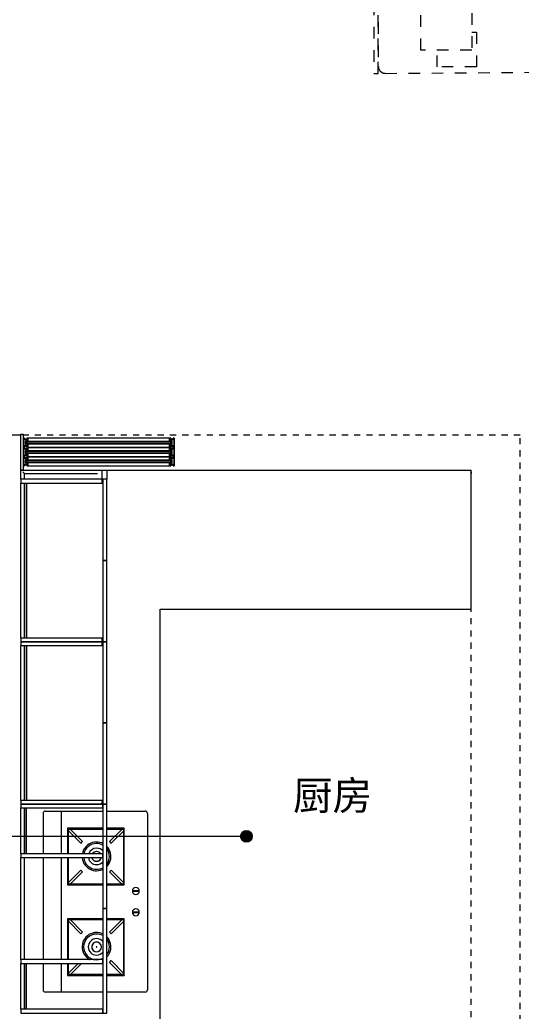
# Model space of a CAD drawing. Header units: millimetres. Extents: x 2160 to 29548, y 1196 to 18324.
# Drawn here: x 13959 to 16119, y 4938 to 9210 of the extents above; entities that cross this region are included whole.
import ezdxf

# ---------------------------------------------------------------- set-up
doc = ezdxf.new("R2010")
doc.units = ezdxf.units.MM
doc.linetypes.add('JZ-I-活动家具', pattern=[100, 50, -50])
doc.linetypes.add('JZ-I-虚线', pattern=[52.92, 26.46, -26.46])
for name, color, linetype, lineweight, true_color in [('A-DETL-2', 250, 'JZ-I-虚线', 5, 0x333333), ('A-DETL-5', 4, 'Continuous', 5, 0x00ffff), ('A-DETL-GENF-3', 7, 'Continuous', 5, 0x7f5f3f), ('A-DETL-GENF-5', 9, 'Continuous', 5, 0x808080), ('A-DETL-GENF-6', 9, 'JZ-I-活动家具', 5, 0x808080), ('A-DETL-GENF-7', 7, 'Continuous', 5, 0xff8000), ('A-DETL-GENF-8', 7, 'Continuous', 5, 0x656565), ('A-新建墙体-3', 7, 'Continuous', 9, 0xff8080), ('E-ELEC-EQPM-1', 7, 'Continuous', 9, 0x7f5f3f), ('G-ANNO-TEXT-1', 7, 'Continuous', 5, 0x008000), ('Q-CASE-1', 7, 'Continuous', 5, 0x7f603f), ('Q-CASE-2', 7, 'Continuous', 9, 0x7f603f)]:
    doc.layers.add(name, color=color, linetype=linetype, lineweight=lineweight, true_color=true_color)
doc.styles.add('宋体_1', font='', dxfattribs={"height": 125})
doc.styles.get('宋体_1').set_extended_font_data('SimSun')
pattern_1 = [(45.546, (-1808082.486, 492979.156), (529.996800693349, 540.002740038247), [7.071, -1477.92]), (315, (-1808082.486, 492989.156), (9.9999041, -19.9998082), [7.004, -21.281]), (45.546, (-1808082.486, 492989.156), (529.996800693349, 540.002740038247), [7.071, -1477.92]), (315, (-1808082.486, 492999.156), (9.9999041, -19.9998082), [7.004, -21.281])]

# ---------------------------------------------------------------- blocks, each defined once
blk = doc.blocks.new('LH-I-U型台面_薄台面 - 标准-14521878-02平面布置及立面索引')
at = {"layer": 'Q-CASE-1'}
for p, q in [((644.7, -600), (2984.7, -600)), ((644.7, -600), (644.7, -1940)), ((2984.7, -600), (2984.7, -1940)), ((44.7, -1940), (644.7, -1940)), ((2984.7, -1940), (3584.7, -1940))]:
    blk.add_line(p, q, dxfattribs=at)
blk = doc.blocks.new('LH-I-燃气灶 - 标准-13215992-02平面布置及立面索引')
at = {"layer": 'A-DETL-GENF-3'}
for p, q in [((-390, -32), (-390, 215)), ((-266, 225), (-380, 225)), ((190, 225), (-250, 225)), ((380, 225), (206, 225)), ((390, 215), (390, -32)), ((-390, 145), (-266, 145)), ((-250, 145), (190, 145)), ((206, 145), (390, 145)), ((-266, 119.6), (-318.1, 119.6)), ((-318.1, 119.6), (-318.1, -32)), ((-317.3, 118.9), (-318.1, 119.6)), ((-316.3, 109.7), (-309, 117)), ((-266, 59.4), (-316.3, 109.7)), ((-315.2, 116.7), (-314.4, 115.9)), ((-314.4, 115.9), (-266, 115.9)), ((-314.4, -32), (-314.4, 115.9)), ((-309, 117), (-266, 74.1)), ((-73.4, 119.6), (-250, 119.6)), ((-250, 115.9), (-77.1, 115.9)), ((-138.4, 62.4), (-83.4, 117.4)), ((-76, 110.1), (-131, 55)), ((-83.4, 117.4), (-76, 110.1)), ((-77.1, 115.9), (-76.3, 116.7)), ((-77.1, 115.9), (-77.1, -32)), ((-73.4, 119.6), (-74.1, 118.9)), ((-73.4, -32), (-73.4, 119.6)), ((190, 119.6), (71.9, 119.6)), ((71.9, 119.6), (71.9, -32)), ((72.7, 118.9), (71.9, 119.6)), ((73.7, 109.7), (81, 117)), ((128.3, 55), (73.7, 109.7)), ((74.8, 116.7), (75.6, 115.9)), ((75.6, 115.9), (190, 115.9)), ((75.6, -32), (75.6, 115.9)), ((81, 117), (135.7, 62.4)), ((316.6, 119.6), (206, 119.6)), ((206, 115.9), (312.9, 115.9)), ((251.6, 62.4), (306.6, 117.4)), ((314, 110.1), (259, 55)), ((306.6, 117.4), (314, 110.1)), ((312.9, 115.9), (313.7, 116.7)), ((312.9, 115.9), (312.9, -32)), ((316.6, 119.6), (315.9, 118.9)), ((316.6, -32), (316.6, 119.6)), ((-232.3, 44), (-238.8, 38.3)), ((-225.2, 48.7), (-232.3, 44)), ((-217.4, 52.3), (-225.2, 48.7)), ((-209.2, 54.9), (-217.4, 52.3)), ((-200.7, 56.2), (-209.2, 54.9)), ((-192.1, 56.4), (-200.7, 56.2)), ((-183.6, 55.4), (-192.1, 56.4)), ((-175.3, 53.3), (-183.6, 55.4)), ((-167.4, 50), (-175.3, 53.3)), ((-160, 45.6), (-167.4, 50)), ((-153.2, 40.3), (-160, 45.6)), ((-138.8, 62), (-131.4, 54.7)), ((-131, 55), (-138.4, 62.4)), ((135.7, 62.4), (128.3, 55)), ((128.7, 54.7), (136, 62)), ((157.7, 44), (151.2, 38.3)), ((164.8, 48.7), (157.7, 44)), ((172.6, 52.3), (164.8, 48.7)), ((180.8, 54.9), (172.6, 52.3)), ((189.3, 56.2), (180.8, 54.9)), ((190, 56.3), (189.3, 56.2)), ((214.7, 53.3), (206.4, 55.4)), ((222.6, 50), (214.7, 53.3)), ((230, 45.6), (222.6, 50)), ((236.8, 40.3), (230, 45.6)), ((251.2, 62), (258.6, 54.7)), ((259, 55), (251.6, 62.4)), ((-249.1, 24.7), (-250, 22.9)), ((-244.5, 31.9), (-249.1, 24.7)), ((-238.8, 38.3), (-244.5, 31.9)), ((-215.1, 0.2), (-215.9, -4.7)), ((-213.2, 4.8), (-215.1, 0.2)), ((-210.2, 8.8), (-213.2, 4.8)), ((-206.4, 12), (-210.2, 8.8)), ((-202, 14.2), (-206.4, 12)), ((-197.1, 15.3), (-202, 14.2)), ((-192.1, 15.2), (-197.1, 15.3)), ((-187.3, 13.9), (-192.1, 15.2)), ((-183, 11.6), (-187.3, 13.9)), ((-179.3, 8.2), (-183, 11.6)), ((-176.5, 4.1), (-179.3, 8.2)), ((-174.7, -0.6), (-176.5, 4.1)), ((-147.3, 34.1), (-153.2, 40.3)), ((-142.3, 27.1), (-147.3, 34.1)), ((-138.3, 19.5), (-142.3, 27.1)), ((-135.4, 11.5), (-138.3, 19.5)), ((-133.6, 3.1), (-135.4, 11.5)), ((-133, -5.5), (-133.6, 3.1)), ((133.3, 0.2), (133, -5.5)), ((134.7, 8.7), (133.3, 0.2)), ((137.2, 16.9), (134.7, 8.7)), ((140.9, 24.7), (137.2, 16.9)), ((145.5, 31.9), (140.9, 24.7)), ((151.2, 38.3), (145.5, 31.9)), ((174.9, 0.2), (174.1, -4.7)), ((176.8, 4.8), (174.9, 0.2)), ((179.8, 8.8), (176.8, 4.8)), ((183.6, 12), (179.8, 8.8)), ((188, 14.2), (183.6, 12)), ((190, 14.6), (188, 14.2)), ((207, 11.6), (206, 12.1)), ((210.7, 8.2), (207, 11.6)), ((213.5, 4.1), (210.7, 8.2)), ((215.3, -0.6), (213.5, 4.1)), ((242.7, 34.1), (236.8, 40.3)), ((247.7, 27.1), (242.7, 34.1)), ((251.7, 19.5), (247.7, 27.1)), ((254.6, 11.5), (251.7, 19.5)), ((256.4, 3.1), (254.6, 11.5)), ((257, -5.5), (256.4, 3.1)), ((-215.9, -4.7), (-215.9, -5.5)), ((-215.9, -5.5), (-215.3, -10.4)), ((-215.3, -10.4), (-213.5, -15.1)), ((-213.5, -15.1), (-210.7, -19.2)), ((-210.7, -19.2), (-207, -22.5)), ((-207, -22.5), (-202.7, -24.9)), ((-202.7, -24.9), (-197.9, -26.2)), ((-197.9, -26.2), (-192.9, -26.3)), ((-192.9, -26.3), (-188, -25.2)), ((-188, -25.2), (-183.6, -23)), ((-183.6, -23), (-179.8, -19.8)), ((-179.8, -19.8), (-176.8, -15.8)), ((-176.8, -15.8), (-174.9, -11.2)), ((-174.9, -11.2), (-174.1, -6.3)), ((-174.1, -5.5), (-174.7, -0.6)), ((-174.1, -6.3), (-174.1, -5.5)), ((-139.1, -32), (-137.2, -27.9)), ((-137.2, -27.9), (-134.7, -19.7)), ((-134.7, -19.7), (-133.3, -11.2)), ((-133.3, -11.2), (-133, -5.5)), ((133, -5.5), (133.6, -14.1)), ((133.6, -14.1), (135.4, -22.5)), ((135.4, -22.5), (138.3, -30.5)), ((138.3, -30.5), (139.1, -32)), ((174.1, -4.7), (174.1, -5.5)), ((174.1, -5.5), (174.7, -10.4)), ((174.7, -10.4), (176.5, -15.1)), ((176.5, -15.1), (179.3, -19.2)), ((179.3, -19.2), (183, -22.5)), ((183, -22.5), (187.3, -24.9)), ((187.3, -24.9), (190, -25.6)), ((206.4, -23), (210.2, -19.8)), ((210.2, -19.8), (213.2, -15.8)), ((213.2, -15.8), (215.1, -11.2)), ((215.1, -11.2), (215.9, -6.3)), ((215.9, -5.5), (215.3, -0.6)), ((215.9, -6.3), (215.9, -5.5)), ((250.9, -32), (252.8, -27.9)), ((252.8, -27.9), (255.3, -19.7)), ((255.3, -19.7), (256.7, -11.2)), ((256.7, -11.2), (257, -5.5)), ((-390, -215), (-390, -50)), ((-318.1, -50), (-318.1, -125.1)), ((-316.3, -116.3), (-261.7, -61.6)), ((-314.4, -121.4), (-314.4, -50)), ((-254.3, -69), (-309, -123.6)), ((-261.7, -61.6), (-254.3, -69)), ((-254, -68.6), (-261.3, -61.3)), ((-238, -50), (-236.8, -51.3)), ((-236.8, -51.3), (-230, -56.6)), ((-230, -56.6), (-222.6, -61)), ((-222.6, -61), (-214.7, -64.3)), ((-214.7, -64.3), (-206.4, -66.4)), ((-206.4, -66.4), (-197.9, -67.4)), ((-197.9, -67.4), (-189.3, -67.2)), ((-189.3, -67.2), (-180.8, -65.8)), ((-180.8, -65.8), (-172.6, -63.3)), ((-172.6, -63.3), (-164.8, -59.6)), ((-164.8, -59.6), (-157.7, -55)), ((-157.7, -55), (-152, -50)), ((-131.4, -61.3), (-138.8, -68.6)), ((-138.4, -69), (-131, -61.6)), ((-83.4, -124), (-138.4, -69)), ((-131, -61.6), (-76, -116.7)), ((-77.1, -50), (-77.1, -121.4)), ((-73.4, -125.1), (-73.4, -50)), ((71.9, -50), (71.9, -125.1)), ((73.7, -116.3), (128.3, -61.6)), ((75.6, -121.4), (75.6, -50)), ((135.7, -69), (81, -123.6)), ((128.3, -61.6), (135.7, -69)), ((136, -68.6), (128.7, -61.3)), ((152, -50), (153.2, -51.3)), ((153.2, -51.3), (160, -56.6)), ((160, -56.6), (167.4, -61)), ((167.4, -61), (175.3, -64.3)), ((175.3, -64.3), (183.6, -66.4)), ((183.6, -66.4), (192.1, -67.4)), ((192.1, -67.4), (200.7, -67.2)), ((200.7, -67.2), (209.2, -65.8)), ((209.2, -65.8), (217.4, -63.3)), ((217.4, -63.3), (225.2, -59.6)), ((225.2, -59.6), (232.3, -55)), ((232.3, -55), (238, -50)), ((258.6, -61.3), (251.2, -68.6)), ((251.6, -69), (259, -61.6)), ((306.6, -124), (251.6, -69)), ((259, -61.6), (314, -116.7)), ((312.9, -50), (312.9, -121.4)), ((316.6, -125.1), (316.6, -50)), ((390, -50), (390, -215)), ((-317.3, -124.3), (-318.1, -125.1)), ((-318.1, -125.1), (-73.4, -125.1)), ((-309, -123.6), (-316.3, -116.3)), ((-315.2, -122.2), (-314.4, -121.4)), ((-77.1, -121.4), (-314.4, -121.4)), ((-76, -116.7), (-83.4, -124)), ((-77.1, -121.4), (-76.3, -122.2)), ((-76.3, -122.2), (-77.1, -121.4)), ((-74.1, -124.3), (-73.4, -125.1)), ((72.7, -124.3), (71.9, -125.1)), ((71.9, -125.1), (316.6, -125.1)), ((81, -123.6), (73.7, -116.3)), ((74.8, -122.2), (75.6, -121.4)), ((312.9, -121.4), (75.6, -121.4)), ((314, -116.7), (306.6, -124)), ((312.9, -121.4), (313.7, -122.2)), ((313.7, -122.2), (312.9, -121.4)), ((315.9, -124.3), (316.6, -125.1)), ((-46.5, -159.8), (-46.5, -189.7)), ((-44.8, -159.8), (-46.5, -159.8)), ((-44.8, -189.7), (-44.8, -159.8)), ((46.5, -159.8), (44.8, -159.8)), ((44.8, -159.8), (44.8, -189.7)), ((46.5, -189.7), (46.5, -159.8)), ((-46.5, -189.7), (-44.8, -189.7)), ((44.8, -189.7), (46.5, -189.7)), ((380, -225), (-380, -225))]:
    blk.add_line(p, q, dxfattribs=at)
for centre, radius, start, end in [((-380, 215), 10, 90, 180), ((380, 215), 10, 0, 90), ((-195, -5.5), 55.5, 360, 178.0327), ((195, -5.5), 55.5, 95.4066, 180), ((195, -5.5), 55.5, 360, 78.1054), ((-195, -5.5), 35.5, 360, 180), ((-195, -5.5), 20.9, 360, 180), ((195, -5.5), 35.5, 98.204, 180), ((195, -5.5), 20.9, 105.2455, 180), ((195, -5.5), 35.5, 360, 71.9396), ((195, -5.5), 20.9, 360, 56.46), ((-195, -5.5), 55.5, 181.9673, 208.6803), ((-195, -5.5), 35.5, 180, 231.7907), ((-195, -5.5), 20.9, 180, 360), ((-195, -5.5), 0.962, 0, 180), ((-195, -5.5), 0.962, 180, 360), ((-195, -5.5), 35.5, 308.2093, 0), ((-195, -5.5), 55.5, 331.3197, 0), ((195, -5.5), 55.5, 180, 208.6803), ((195, -5.5), 35.5, 180, 231.7907), ((195, -5.5), 20.9, 180, 254.7545), ((195, -5.5), 20.9, 303.54, 0), ((195, -5.5), 35.5, 308.2093, 0), ((195, -5.5), 55.5, 331.3197, 0), ((-195, -5.5), 55.5, 234.7854, 305.2146), ((195, -5.5), 55.5, 234.7854, 305.2146), ((-45.9, -174.8), 15, 90, 270), ((-45.9, -174.8), 15, 270, 90), ((45.9, -174.8), 15, 90, 270), ((45.9, -174.8), 15, 270, 90), ((-380, -215), 10, 180, 270), ((380, -215), 10, 270, 0), ((380, -215), 10, 270, 0)]:
    blk.add_arc(centre, radius, start, end, dxfattribs=at)
blk = doc.blocks.new('LH-I-橱柜吊柜_烟机吊柜-500_900宽 - 宽900x深370x高700-13397193-02平面布置及立面索引')
at = {"layer": 'Q-CASE-1'}
for p, q in [((0, 370), (-450, 370)), ((-450, 370), (-450, 352)), ((-450, 352), (0, 352)), ((-434, 352), (-450, 352)), ((-450, 352), (-450, 0)), ((-434, 0), (-434, 352)), ((-220, 352), (-236, 352)), ((-236, 352), (-236, 0)), ((-220, 0), (-220, 352)), ((0, 352), (0, 370)), ((450, 370), (0, 370)), ((0, 370), (0, 352)), ((0, 352), (450, 352)), ((236, 352), (220, 352)), ((220, 352), (220, 0)), ((236, 0), (236, 352)), ((450, 352), (434, 352)), ((434, 352), (434, 0)), ((450, 352), (450, 370)), ((450, 0), (450, 352)), ((-236, 23.5), (-434, 23.5)), ((-434, 20.5), (-236, 20.5)), ((434, 23.5), (236, 23.5)), ((236, 20.5), (434, 20.5)), ((-450, 0), (-434, 0)), ((-236, 0), (-220, 0)), ((220, 0), (236, 0)), ((434, 0), (450, 0))]:
    blk.add_line(p, q, dxfattribs=at)
blk = doc.blocks.new('LH-I-收口板 - 标准-14524804-02平面布置及立面索引')
at = {"layer": 'Q-CASE-1'}
for p, q in [((-10, 20), (10, 20)), ((-10, -20), (-10, 20)), ((10, 20), (10, -20)), ((10, -20), (-10, -20))]:
    blk.add_line(p, q, dxfattribs=at)
blk = doc.blocks.new('LH-I-橱柜吊柜_对开吊柜-600_1100宽 - 宽700x深370x高700-13371151-02平面布置及立面索引')
at = {"layer": 'Q-CASE-1'}
for p, q in [((-334, 0), (-350, 0)), ((-350, 0), (-350, -350)), ((-334, -350), (-334, 0)), ((334, -22), (-334, -22)), ((-334, -25), (334, -25)), ((350, 0), (334, 0)), ((334, 0), (334, -350)), ((350, -350), (350, 0)), ((-350, -350), (-334, -350)), ((-350, -352), (-350, -370)), ((0, -352), (-350, -352)), ((-350, -370), (0, -370)), ((0, -370), (0, -352)), ((350, -352), (0, -352)), ((0, -352), (0, -370)), ((0, -370), (350, -370)), ((334, -350), (350, -350)), ((350, -370), (350, -352))]:
    blk.add_line(p, q, dxfattribs=at)
blk = doc.blocks.new('LH-I-橱柜吊柜_对开吊柜-600_1100宽 - 宽700x深370x高700-V16-02平面布置及立面索引')
at = {"layer": 'Q-CASE-1'}
for p, q in [((-334, 0), (-350, 0)), ((-350, 0), (-350, -350)), ((-334, -350), (-334, 0)), ((334, -22), (-334, -22)), ((-334, -25), (334, -25)), ((350, 0), (334, 0)), ((334, 0), (334, -350)), ((350, -350), (350, 0)), ((-350, -350), (-334, -350)), ((-350, -352), (-350, -370)), ((0, -352), (-350, -352)), ((-350, -370), (0, -370)), ((0, -370), (0, -352)), ((350, -352), (0, -352)), ((0, -352), (0, -370)), ((0, -370), (350, -370)), ((334, -350), (350, -350))]:
    blk.add_line(p, q, dxfattribs=at)
blk = doc.blocks.new('JZ-I-客厅家具组合2D - JZ-I-客厅家具组合2D-14184240-02平面布置及立面索引')
at = {"layer": 'A-DETL-GENF-6'}
for p, q in [((99.6, -1320.6), (99.6, -1720.6)), ((119.6, -1720.6), (119.6, -1320.6)), ((303.3, -1620.4), (303.3, -1360.9)), ((522.3, -1360.9), (522.3, -1620.4)), ((119.6, -1400.6), (119.6, -1690.6)), ((522.3, -1543.4), (542.5, -1543.4)), ((542.5, -1543.4), (542.5, -1693.1)), ((522.3, -1620.4), (303.3, -1620.4)), ((373.4, -1693.1), (373.4, -1620.4)), ((542.5, -1693.1), (373.4, -1693.1)), ((99.6, -1720.6), (119.6, -1720.6)), ((149.6, -1720.6), (869.4, -1715.4))]:
    blk.add_line(p, q, dxfattribs=at)
blk.add_arc((149.6, -1690.6), 30, 180, 270, dxfattribs=at)
blk = doc.blocks.new('JZ-I-推拉门扇 - 650-14663011-02平面布置及立面索引')
at = {"layer": 'A-DETL-GENF-8'}
h = blk.add_hatch(color=256, dxfattribs=at)
h.paths.add_polyline_path([(-20, 310), (-20, 305), (-6, 305), (-6, 315), (6, 315), (6, 305), (20, 305), (20, 310), (15, 310), (15, 320), (20, 320), (20, 325), (-20, 325), (-20, 320), (-15, 320), (-15, 310)], flags=0)
h.paths.add_polyline_path([(-19, 324), (19, 324), (19, 321), (14, 321), (14, 309), (19, 309), (19, 306), (7, 306), (7, 316), (-7, 316), (-7, 306), (-19, 306), (-19, 309), (-14, 309), (-14, 321), (-19, 321)], flags=0)
h = blk.add_hatch(color=256, dxfattribs=at)
h.paths.add_polyline_path([(-6, 305), (-5, 309), (-5.9, 312.1), (-6, 306)], flags=0)
h.paths.add_polyline_path([(-5, 309), (-4, 310), (-4.6, 310.9)], flags=0)
h = blk.add_hatch(dxfattribs=at)
h.set_pattern_fill('FP_7', color=256, style=0, pattern_type=2)
h.set_pattern_definition(pattern_1)
h.paths.add_polyline_path([(-5, -305), (-5, -309), (-4, -310), (4, -310), (5, -309), (5, 309), (4, 310), (-4, 310), (-5, 309), (-5, -301.3)], flags=0)
h = blk.add_hatch(color=256, dxfattribs=at)
h.paths.add_polyline_path([(4, 310), (5, 309), (4.6, 310.9)], flags=0)
h.paths.add_polyline_path([(5, 309), (6, 306), (5.9, 312.1)], flags=0)
h = blk.add_hatch(color=256, dxfattribs=at)
h.paths.add_polyline_path([(-20, -324), (-20, -325), (20, -325), (20, -320), (15, -320), (15, -310), (20, -310), (20, -305), (6, -305), (6, -315), (-6, -315), (-6, -305), (-20, -305), (-20, -310), (-15, -310), (-15, -320), (-20, -320), (-20, -321)], flags=0)
h.paths.add_polyline_path([(-19, -321), (-14, -321), (-14, -309), (-19, -309), (-19, -306), (-7, -306), (-7, -316), (7, -316), (7, -306), (19, -306), (19, -309), (14, -309), (14, -321), (19, -321), (19, -324), (-19, -324)], flags=0)
h = blk.add_hatch(color=256, dxfattribs=at)
h.paths.add_polyline_path([(-6, -305), (-5.9, -312.1), (-5, -309), (-5.7, -306)], flags=0)
h.paths.add_polyline_path([(-5, -309), (-4.6, -310.9), (-4, -310)], flags=0)
h = blk.add_hatch(color=256, dxfattribs=at)
h.paths.add_polyline_path([(4, -310), (4.6, -310.9), (5, -309)], flags=0)
h.paths.add_polyline_path([(5, -309), (5.9, -312.1), (5.7, -306)], flags=0)
at = {"layer": 'A-DETL-GENF-5'}
for p, q in [((-4, 310), (-4, -310)), ((4, 310), (4, -310))]:
    blk.add_line(p, q, dxfattribs=at)
at = {"layer": 'A-DETL-GENF-7'}
for p, q in [((20, 325), (-20, 325)), ((20, 325), (-20, 325)), ((-20, 320), (-15, 320)), ((-20, 320), (-15, 320)), ((-15, 310), (-20, 310)), ((-15, 310), (-20, 310)), ((-20, 305), (-6, 305)), ((-20, 305), (-20, -305)), ((-20, 305), (-6, 305)), ((-19, 321), (-19, 324)), ((-19, 324), (19, 324)), ((-19, 324), (-19, 321)), ((19, 324), (-19, 324)), ((-14, 321), (-19, 321)), ((-19, 321), (-14, 321)), ((-19, 306), (-19, 309)), ((-19, 309), (-14, 309)), ((-19, 309), (-19, 306)), ((-14, 309), (-19, 309)), ((-7, 306), (-19, 306)), ((-19, 306), (-7, 306)), ((-15, 320), (-15, 310)), ((-15, 320), (-15, 310)), ((-14, 309), (-14, 321)), ((-14, 321), (-14, 309)), ((7, 316), (-7, 316)), ((-7, 316), (-7, 306)), ((-7, 316), (7, 316)), ((-7, 306), (-7, 316)), ((-6, 305), (-6, 315)), ((-6, 315), (6, 315)), ((-6, 315), (6, 315)), ((-6, 305), (-6, 315)), ((-5, 309), (-4, 310)), ((-5, 309), (-4, 310)), ((-5, 309), (-5, -309)), ((-5, 303.8), (-5, 309)), ((-5, -309), (-5, 309)), ((4, 310), (-4, 310)), ((-4, 310), (0, 310)), ((-4, 310), (4, 310)), ((0, 310), (4, 310)), ((4, 310), (5, 309)), ((4, 310), (5, 309)), ((5, -309), (5, 309)), ((5, 309), (5, 303.8)), ((5, 309), (5, -309)), ((6, 315), (6, 305)), ((6, 315), (6, 305)), ((6, 305), (20, 305)), ((6, 305), (20, 305)), ((7, 306), (7, 316)), ((7, 316), (7, 306)), ((19, 306), (7, 306)), ((7, 306), (19, 306)), ((19, 321), (14, 321)), ((14, 321), (14, 309)), ((14, 321), (19, 321)), ((14, 309), (14, 321)), ((14, 309), (19, 309)), ((19, 309), (14, 309)), ((15, 310), (15, 320)), ((15, 320), (20, 320)), ((15, 320), (20, 320)), ((15, 310), (15, 320)), ((20, 310), (15, 310)), ((20, 310), (15, 310)), ((19, 324), (19, 321)), ((19, 321), (19, 324)), ((19, 309), (19, 306)), ((19, 306), (19, 309)), ((20, -305), (20, 305)), ((-6, -305), (-20, -305)), ((-20, -305), (-6, -305)), ((-20, -310), (-15, -310)), ((-15, -310), (-20, -310)), ((-15, -320), (-20, -320)), ((-20, -320), (-15, -320)), ((-20, -325), (20, -325)), ((20, -325), (-20, -325)), ((-19, -309), (-19, -306)), ((-19, -306), (-7, -306)), ((-19, -306), (-7, -306)), ((-19, -309), (-19, -306)), ((-14, -309), (-19, -309)), ((-14, -309), (-19, -309)), ((-19, -324), (-19, -321)), ((-19, -321), (-14, -321)), ((-19, -321), (-14, -321)), ((-19, -324), (-19, -321)), ((19, -324), (-19, -324)), ((19, -324), (-19, -324)), ((-15, -310), (-15, -320)), ((-15, -320), (-15, -310)), ((-14, -321), (-14, -309)), ((-14, -321), (-14, -309)), ((-7, -306), (-7, -316)), ((-7, -306), (-7, -316)), ((-7, -316), (7, -316)), ((-7, -316), (7, -316)), ((-6, -315), (-6, -305)), ((-6, -305), (-6, -315)), ((6, -315), (-6, -315)), ((-6, -315), (6, -315)), ((-5, -309), (-5, -303.8)), ((-4, -310), (-5, -309)), ((-4, -310), (-5, -309)), ((-4, -310), (4, -310)), ((0, -310), (-4, -310)), ((4, -310), (-4, -310)), ((4, -310), (0, -310)), ((5, -309), (4, -310)), ((5, -309), (4, -310)), ((5, -303.8), (5, -309)), ((20, -305), (6, -305)), ((6, -305), (6, -315)), ((6, -305), (20, -305)), ((6, -315), (6, -305)), ((7, -316), (7, -306)), ((7, -306), (19, -306)), ((7, -306), (19, -306)), ((7, -316), (7, -306)), ((19, -309), (14, -309)), ((14, -309), (14, -321)), ((14, -309), (14, -321)), ((19, -309), (14, -309)), ((14, -321), (19, -321)), ((14, -321), (19, -321)), ((15, -320), (15, -310)), ((15, -310), (20, -310)), ((15, -310), (15, -320)), ((20, -310), (15, -310)), ((20, -320), (15, -320)), ((15, -320), (20, -320)), ((19, -306), (19, -309)), ((19, -306), (19, -309)), ((19, -321), (19, -324)), ((19, -321), (19, -324))]:
    blk.add_line(p, q, dxfattribs=at)
for centre, start, end in [((-6.3, 303.8), 359.635, 78.164), ((-6.3, 303.8), 359.635, 78.164), ((6.3, 303.8), 101.836, 179.635), ((6.3, 303.8), 101.836, 180.365), ((-6.3, -303.8), 281.836, 0.365), ((-6.3, -303.8), 281.836, 0.365), ((6.3, -303.8), 180.365, 258.164), ((6.3, -303.8), 179.635, 258.164)]:
    blk.add_arc(centre, 1.26, start, end, dxfattribs=at)
for centre, major_axis in [((0, 312.5), (-6, 0)), ((0, -312.5), (6, 0))]:
    blk.add_ellipse(centre, major_axis=major_axis, ratio=0.416667, dxfattribs=at)
for points, knots in [([(-6, 312.5), (-6, 312.6), (-5.9, 312.9), (-5.7, 313.4), (-5.2, 313.8), (-4.4, 314.2), (-2.8, 314.8), (-1.1, 315), (0, 315)], [0, 0, 0, 0, 0.111111, 0.222222, 0.333333, 0.444444, 0.666667, 1, 1, 1, 1]), ([(0, 310), (-1.4, 310), (-3.6, 310.3), (-5.5, 311.3), (-5.9, 312), (-6, 312.3)], [0, 0, 0, 0, 0.4444444, 0.7222222, 0.9385984, 0.9385984, 0.9385984, 0.9385984]), ([(0, 315), (1.4, 315), (3.6, 314.7), (5.6, 313.6), (6, 312.9), (6, 312.5)], [0, 0, 0, 0, 0.444444, 0.722222, 1, 1, 1, 1]), ([(6, 312.3), (6, 312.2), (5.9, 312), (5.7, 311.6), (5.2, 311.2), (4.4, 310.8), (2.8, 310.2), (1.1, 310), (0, 310)], [0.0616539, 0.0616539, 0.0616539, 0.0616539, 0.1111111, 0.2222222, 0.3333333, 0.4444444, 0.6666667, 1, 1, 1, 1]), ([(-6, -312.5), (-6, -312.4), (-5.9, -312.1), (-5.7, -311.6), (-5.2, -311.2), (-4.4, -310.8), (-2.8, -310.2), (-1.1, -310), (0, -310)], [0, 0, 0, 0, 0.111111, 0.222222, 0.333333, 0.444444, 0.666667, 1, 1, 1, 1]), ([(0, -315), (-1.4, -315), (-3.6, -314.7), (-5.6, -313.6), (-6, -312.9), (-6, -312.5)], [0, 0, 0, 0, 0.444444, 0.722222, 1, 1, 1, 1]), ([(0, -310), (1.4, -310), (3.6, -310.3), (5.6, -311.4), (6, -312.1), (6, -312.5)], [0, 0, 0, 0, 0.444444, 0.722222, 1, 1, 1, 1]), ([(6, -312.5), (6, -312.6), (5.9, -312.9), (5.7, -313.4), (5.2, -313.8), (4.4, -314.2), (2.8, -314.8), (1.1, -315), (0, -315)], [0, 0, 0, 0, 0.111111, 0.222222, 0.333333, 0.444444, 0.666667, 1, 1, 1, 1])]:
    blk.add_open_spline(points, degree=3, knots=knots, dxfattribs=at)
blk = doc.blocks.new('JZ-I-推拉门扇 - 650-V19-02平面布置及立面索引')
at = {"layer": 'A-DETL-GENF-8'}
h = blk.add_hatch(color=256, dxfattribs=at)
h.paths.add_polyline_path([(-20, 305), (-6, 305), (-6, 315), (6, 315), (6, 305), (20, 305), (20, 310), (15, 310), (15, 320), (20, 320), (20, 325), (-20, 325), (-20, 320), (-15, 320), (-15, 310), (-20, 310)], flags=0)
h.paths.add_polyline_path([(-19, 306), (-19, 309), (-14, 309), (-14, 321), (-19, 321), (-19, 324), (19, 324), (19, 321), (14, 321), (14, 309), (19, 309), (19, 306), (7, 306), (7, 316), (-7, 316), (-7, 306), (-13.6, 306)], flags=0)
h = blk.add_hatch(color=256, dxfattribs=at)
h.paths.add_polyline_path([(-6, 305), (-5, 309), (-5.9, 312.1), (-6, 306)], flags=0)
h.paths.add_polyline_path([(-5, 309), (-4, 310), (-4.6, 310.9)], flags=0)
h = blk.add_hatch(dxfattribs=at)
h.set_pattern_fill('FP_7', color=256, style=0, pattern_type=2)
h.set_pattern_definition(pattern_1)
h.paths.add_polyline_path([(-5, -305), (-5, -309), (-4, -310), (4, -310), (5, -309), (5, 309), (4, 310), (-4, 310), (-5, 309), (-5, -301.3)], flags=0)
h = blk.add_hatch(color=256, dxfattribs=at)
h.paths.add_polyline_path([(4, 310), (5, 309), (4.6, 310.9)], flags=0)
h.paths.add_polyline_path([(5, 309), (6, 306), (5.9, 312.1)], flags=0)
h = blk.add_hatch(color=256, dxfattribs=at)
h.paths.add_polyline_path([(-20, -320), (-20, -325), (20, -325), (20, -320), (15, -320), (15, -310), (20, -310), (20, -305), (6, -305), (6, -315), (-6, -315), (-6, -305), (-20, -305), (-20, -310), (-15, -310), (-15, -320)], flags=0)
h.paths.add_polyline_path([(-19, -306), (-7, -306), (-7, -316), (7, -316), (7, -306), (19, -306), (19, -309), (14, -309), (14, -321), (19, -321), (19, -324), (-19, -324), (-19, -321), (-14, -321), (-14, -309), (-19, -309)], flags=0)
h = blk.add_hatch(color=256, dxfattribs=at)
h.paths.add_polyline_path([(-6, -305), (-5.9, -312.1), (-5, -309), (-5.7, -306)], flags=0)
h.paths.add_polyline_path([(-5, -309), (-4.6, -310.9), (-4, -310)], flags=0)
h = blk.add_hatch(color=256, dxfattribs=at)
h.paths.add_polyline_path([(4, -310), (4.6, -310.9), (5, -309)], flags=0)
h.paths.add_polyline_path([(5, -309), (5.9, -312.1), (5.7, -306)], flags=0)
at = {"layer": 'A-DETL-GENF-5'}
for p, q in [((-4, 310), (-4, -310)), ((4, 310), (4, -310))]:
    blk.add_line(p, q, dxfattribs=at)
at = {"layer": 'A-DETL-GENF-7'}
for p, q in [((20, 325), (-20, 325)), ((-20, 325), (-20, 320)), ((-20, 325), (-20, 320)), ((20, 325), (-20, 325)), ((-20, 320), (-15, 320)), ((-20, 320), (-15, 320)), ((-15, 310), (-20, 310)), ((-20, 310), (-20, 305)), ((-20, 310), (-20, 305)), ((-15, 310), (-20, 310)), ((-20, 305), (-6, 305)), ((-20, 305), (-20, -305)), ((-20, 305), (-6, 305)), ((-19, 321), (-19, 324)), ((-19, 324), (19, 324)), ((-19, 324), (-19, 321)), ((19, 324), (-19, 324)), ((-14, 321), (-19, 321)), ((-19, 321), (-14, 321)), ((-19, 306), (-19, 309)), ((-19, 309), (-14, 309)), ((-19, 309), (-19, 306)), ((-14, 309), (-19, 309)), ((-7, 306), (-19, 306)), ((-19, 306), (-7, 306)), ((-15, 320), (-15, 310)), ((-15, 320), (-15, 310)), ((-14, 309), (-14, 321)), ((-14, 321), (-14, 309)), ((7, 316), (-7, 316)), ((-7, 316), (-7, 306)), ((-7, 316), (7, 316)), ((-7, 306), (-7, 316)), ((-6, 305), (-6, 315)), ((-6, 315), (6, 315)), ((-6, 315), (6, 315)), ((-6, 305), (-6, 315)), ((-5, 309), (-4, 310)), ((-5, 309), (-4, 310)), ((-5, 309), (-5, -309)), ((-5, 303.8), (-5, 309)), ((-5, -309), (-5, 309)), ((4, 310), (-4, 310)), ((-4, 310), (0, 310)), ((-4, 310), (4, 310)), ((0, 310), (4, 310)), ((4, 310), (5, 309)), ((4, 310), (5, 309)), ((5, -309), (5, 309)), ((5, 309), (5, 303.8)), ((5, 309), (5, -309)), ((6, 315), (6, 305)), ((6, 315), (6, 305)), ((6, 305), (20, 305)), ((6, 305), (20, 305)), ((7, 306), (7, 316)), ((7, 316), (7, 306)), ((19, 306), (7, 306)), ((7, 306), (19, 306)), ((19, 321), (14, 321)), ((14, 321), (14, 309)), ((14, 321), (19, 321)), ((14, 309), (14, 321)), ((14, 309), (19, 309)), ((19, 309), (14, 309)), ((15, 310), (15, 320)), ((15, 320), (20, 320)), ((15, 320), (20, 320)), ((15, 310), (15, 320)), ((20, 310), (15, 310)), ((20, 310), (15, 310)), ((19, 324), (19, 321)), ((19, 321), (19, 324)), ((19, 309), (19, 306)), ((19, 306), (19, 309)), ((20, 320), (20, 325)), ((20, 320), (20, 325)), ((20, 305), (20, 310)), ((20, 305), (20, 310)), ((20, -305), (20, 305)), ((-6, -305), (-20, -305)), ((-20, -305), (-20, -310)), ((-20, -305), (-6, -305)), ((-20, -310), (-20, -305)), ((-20, -310), (-15, -310)), ((-15, -310), (-20, -310)), ((-15, -320), (-20, -320)), ((-20, -320), (-20, -325)), ((-20, -320), (-15, -320)), ((-20, -325), (-20, -320)), ((-20, -325), (20, -325)), ((20, -325), (-20, -325)), ((-19, -309), (-19, -306)), ((-19, -306), (-7, -306)), ((-19, -306), (-7, -306)), ((-19, -309), (-19, -306)), ((-14, -309), (-19, -309)), ((-14, -309), (-19, -309)), ((-19, -324), (-19, -321)), ((-19, -321), (-14, -321)), ((-19, -321), (-14, -321)), ((-19, -324), (-19, -321)), ((19, -324), (-19, -324)), ((19, -324), (-19, -324)), ((-15, -310), (-15, -320)), ((-15, -320), (-15, -310)), ((-14, -321), (-14, -309)), ((-14, -321), (-14, -309)), ((-7, -306), (-7, -316)), ((-7, -306), (-7, -316)), ((-7, -316), (7, -316)), ((-7, -316), (7, -316)), ((-6, -315), (-6, -305)), ((-6, -305), (-6, -315)), ((6, -315), (-6, -315)), ((-6, -315), (6, -315)), ((-5, -309), (-5, -303.8)), ((-4, -310), (-5, -309)), ((-4, -310), (-5, -309)), ((-4, -310), (4, -310)), ((0, -310), (-4, -310)), ((4, -310), (-4, -310)), ((4, -310), (0, -310)), ((5, -309), (4, -310)), ((5, -309), (4, -310)), ((5, -303.8), (5, -309)), ((20, -305), (6, -305)), ((6, -305), (6, -315)), ((6, -305), (20, -305)), ((6, -315), (6, -305)), ((7, -316), (7, -306)), ((7, -306), (19, -306)), ((7, -306), (19, -306)), ((7, -316), (7, -306)), ((19, -309), (14, -309)), ((14, -309), (14, -321)), ((14, -309), (14, -321)), ((19, -309), (14, -309)), ((14, -321), (19, -321)), ((14, -321), (19, -321)), ((15, -320), (15, -310)), ((15, -310), (20, -310)), ((15, -310), (15, -320)), ((20, -310), (15, -310)), ((20, -320), (15, -320)), ((15, -320), (20, -320)), ((19, -306), (19, -309)), ((19, -306), (19, -309)), ((19, -321), (19, -324)), ((19, -321), (19, -324)), ((20, -310), (20, -305)), ((20, -305), (20, -310)), ((20, -325), (20, -320)), ((20, -320), (20, -325))]:
    blk.add_line(p, q, dxfattribs=at)
for centre, start, end in [((-6.3, 303.8), 359.635, 78.164), ((-6.3, 303.8), 359.635, 78.164), ((6.3, 303.8), 101.836, 179.635), ((6.3, 303.8), 101.836, 180.365), ((-6.3, -303.8), 281.836, 0.365), ((-6.3, -303.8), 281.836, 0.365), ((6.3, -303.8), 180.365, 258.164), ((6.3, -303.8), 179.635, 258.164)]:
    blk.add_arc(centre, 1.26, start, end, dxfattribs=at)
for centre, major_axis in [((0, 312.5), (-6, 0)), ((0, -312.5), (6, 0))]:
    blk.add_ellipse(centre, major_axis=major_axis, ratio=0.416667, dxfattribs=at)
for points, knots in [([(-6, 312.5), (-6, 312.6), (-5.9, 312.9), (-5.7, 313.4), (-5.2, 313.8), (-4.4, 314.2), (-2.8, 314.8), (-1.1, 315), (0, 315)], [0, 0, 0, 0, 0.111111, 0.222222, 0.333333, 0.444444, 0.666667, 1, 1, 1, 1]), ([(0, 310), (-1.4, 310), (-3.6, 310.3), (-5.5, 311.3), (-5.9, 312), (-6, 312.3)], [0, 0, 0, 0, 0.4444444, 0.7222222, 0.9385984, 0.9385984, 0.9385984, 0.9385984]), ([(0, 315), (1.4, 315), (3.6, 314.7), (5.6, 313.6), (6, 312.9), (6, 312.5)], [0, 0, 0, 0, 0.444444, 0.722222, 1, 1, 1, 1]), ([(6, 312.3), (6, 312.2), (5.9, 312), (5.7, 311.6), (5.2, 311.2), (4.4, 310.8), (2.8, 310.2), (1.1, 310), (0, 310)], [0.0616539, 0.0616539, 0.0616539, 0.0616539, 0.1111111, 0.2222222, 0.3333333, 0.4444444, 0.6666667, 1, 1, 1, 1]), ([(-6, -312.5), (-6, -312.4), (-5.9, -312.1), (-5.7, -311.6), (-5.2, -311.2), (-4.4, -310.8), (-2.8, -310.2), (-1.1, -310), (0, -310)], [0, 0, 0, 0, 0.111111, 0.222222, 0.333333, 0.444444, 0.666667, 1, 1, 1, 1]), ([(0, -315), (-1.4, -315), (-3.6, -314.7), (-5.6, -313.6), (-6, -312.9), (-6, -312.5)], [0, 0, 0, 0, 0.444444, 0.722222, 1, 1, 1, 1]), ([(0, -310), (1.4, -310), (3.6, -310.3), (5.6, -311.4), (6, -312.1), (6, -312.5)], [0, 0, 0, 0, 0.444444, 0.722222, 1, 1, 1, 1]), ([(6, -312.5), (6, -312.6), (5.9, -312.9), (5.7, -313.4), (5.2, -313.8), (4.4, -314.2), (2.8, -314.8), (1.1, -315), (0, -315)], [0, 0, 0, 0, 0.111111, 0.222222, 0.333333, 0.444444, 0.666667, 1, 1, 1, 1])]:
    blk.add_open_spline(points, degree=3, knots=knots, dxfattribs=at)

msp = doc.modelspace()

# ---------------------------------------------------------------- hatches: boundary and pattern name
at = {"layer": 'G-ANNO-TEXT-1'}
h = msp.add_hatch(color=256, dxfattribs=at)
edge = h.paths.add_edge_path(flags=0)
edge.add_arc((14935.1, 5691.4), 25, 0, 360)

# ---------------------------------------------------------------- linework, layer by layer
at = {"layer": 'A-DETL-2'}
for p, q in [((16113.8, 7420), (13963.8, 7420)), ((16113.8, 3730), (16113.8, 7420)), ((15903.8, 4330), (15903.8, 6670))]:
    msp.add_line(p, q, dxfattribs=at)
at = {"layer": 'A-DETL-5'}
for p, q in [((13963.8, 7270), (13963.8, 7425)), ((13963.8, 7425), (13973.8, 7425)), ((13973.8, 7425), (13973.8, 7407.5)), ((13973.8, 7270), (13963.8, 7270)), ((13973.8, 7287.5), (13973.8, 7270))]:
    msp.add_line(p, q, dxfattribs=at)
at = {"layer": 'A-新建墙体-3'}
for p, q in [((13963.8, 7420), (13483.8, 7420)), ((13963.8, 7230), (13963.8, 7420)), ((13963.8, 6546), (13963.8, 7214)), ((13963.8, 5846), (13963.8, 6514)), ((13963.8, 5616), (13963.8, 5814)), ((13963.8, 5160), (13963.8, 5600)), ((13963.8, 4946), (13963.8, 5144))]:
    msp.add_line(p, q, dxfattribs=at)
at = {"layer": 'G-ANNO-TEXT-1'}
msp.add_line((14935.1, 5691.4), (7420.9, 5691.4), dxfattribs=at)
msp.add_circle((14935.1, 5691.4), 25, dxfattribs=at)
at = {"layer": 'Q-CASE-1'}
for p, q in [((13963.8, 7270), (14313.8, 7270)), ((14333.8, 7270), (15903.8, 7270)), ((15903.8, 7262.5), (15903.8, 7270)), ((15903.8, 7262.5), (15903.8, 7255)), ((13978.8, 7230), (13978.8, 7255)), ((13978.8, 7255), (14293.8, 7255)), ((15903.8, 6670), (15903.8, 7255)), ((13978.8, 6546), (13978.8, 7214)), ((14563.8, 4330), (14563.8, 6670)), ((14563.8, 6670), (15903.8, 6670)), ((13978.8, 5846), (13978.8, 6514)), ((13978.8, 5616), (13978.8, 5814)), ((13978.8, 5160), (13978.8, 5600)), ((13978.8, 4946), (13978.8, 5144))]:
    msp.add_line(p, q, dxfattribs=at)
msp.add_open_spline([(13978.8, 7255), (13978.8, 7255), (13978.7, 7255.1), (13978.3, 7255.6), (13977.8, 7256), (13977.4, 7256.4), (13976.9, 7256.9), (13976.5, 7257.3), (13975.9, 7257.9), (13975.2, 7258.6), (13974.6, 7259.2), (13974, 7259.8), (13972.9, 7260.9), (13972, 7261.8), (13971.3, 7262.5)], degree=3, knots=[0, 0, 0, 0, 0.166667, 0.25, 0.333333, 0.416667, 0.458333, 0.5, 0.583333, 0.666667, 0.708333, 0.75, 0.833333, 1, 1, 1, 1], dxfattribs=at)

# ---------------------------------------------------------------- block references
at = {"layer": 'A-DETL-GENF-5'}
msp.add_blockref('JZ-I-客厅家具组合2D - JZ-I-客厅家具组合2D-14184240-02平面布置及立面索引', (15383.8, 10700), dxfattribs=at)
at = {"layer": 'A-DETL-GENF-7', "rotation": 89.9999999999999}
for name, p in [('JZ-I-推拉门扇 - 650-V19-02平面布置及立面索引', (14298.8, 7387.5)), ('JZ-I-推拉门扇 - 650-14663011-02平面布置及立面索引', (14298.8, 7347.5)), ('JZ-I-推拉门扇 - 650-V19-02平面布置及立面索引', (14298.8, 7307.5))]:
    msp.add_blockref(name, p, dxfattribs=at)
at = {"layer": 'E-ELEC-EQPM-1', "rotation": 89.9999999999999}
msp.add_blockref('LH-I-燃气灶 - 标准-13215992-02平面布置及立面索引', (14283.8, 5410), dxfattribs=at)
at = {"layer": 'Q-CASE-1', "rotation": 89.99999999999997}
msp.add_blockref('LH-I-U型台面_薄台面 - 标准-14521878-02平面布置及立面索引', (13963.8, 3685.3), dxfattribs=at)
at = {"layer": 'Q-CASE-2'}
for name, p, rotation in [('LH-I-收口板 - 标准-14524804-02平面布置及立面索引', (14323.8, 7250), 180), ('LH-I-橱柜吊柜_对开吊柜-600_1100宽 - 宽700x深370x高700-V16-02平面布置及立面索引', (13963.8, 6880), 89.99999999999982), ('LH-I-橱柜吊柜_对开吊柜-600_1100宽 - 宽700x深370x高700-13371151-02平面布置及立面索引', (13963.8, 6180), 89.99999999999982), ('LH-I-橱柜吊柜_烟机吊柜-500_900宽 - 宽900x深370x高700-13397193-02平面布置及立面索引', (13963.8, 5380), 270.0000000000001)]:
    msp.add_blockref(name, p, dxfattribs=dict(at, rotation=rotation))

# ---------------------------------------------------------------- texts
at = {"layer": 'G-ANNO-TEXT-1', "insert": (15135.9, 5930.1), "char_height": 125, "width": 377.74, "attachment_point": 1, "line_spacing_factor": 0.877739, "style": '宋体_1'}
msp.add_mtext('\\pt600,1200,1800,2400,3000,3600,4200,4800,5400,6000,6600,7200,7800,8400,9000,9600,10200,10800,11400,12000,12600,13200,13800,14400,15000,15600,16200,16800,17400,18000,18600,19200;厨房', dxfattribs=at)

doc.saveas('drawing.dxf')
